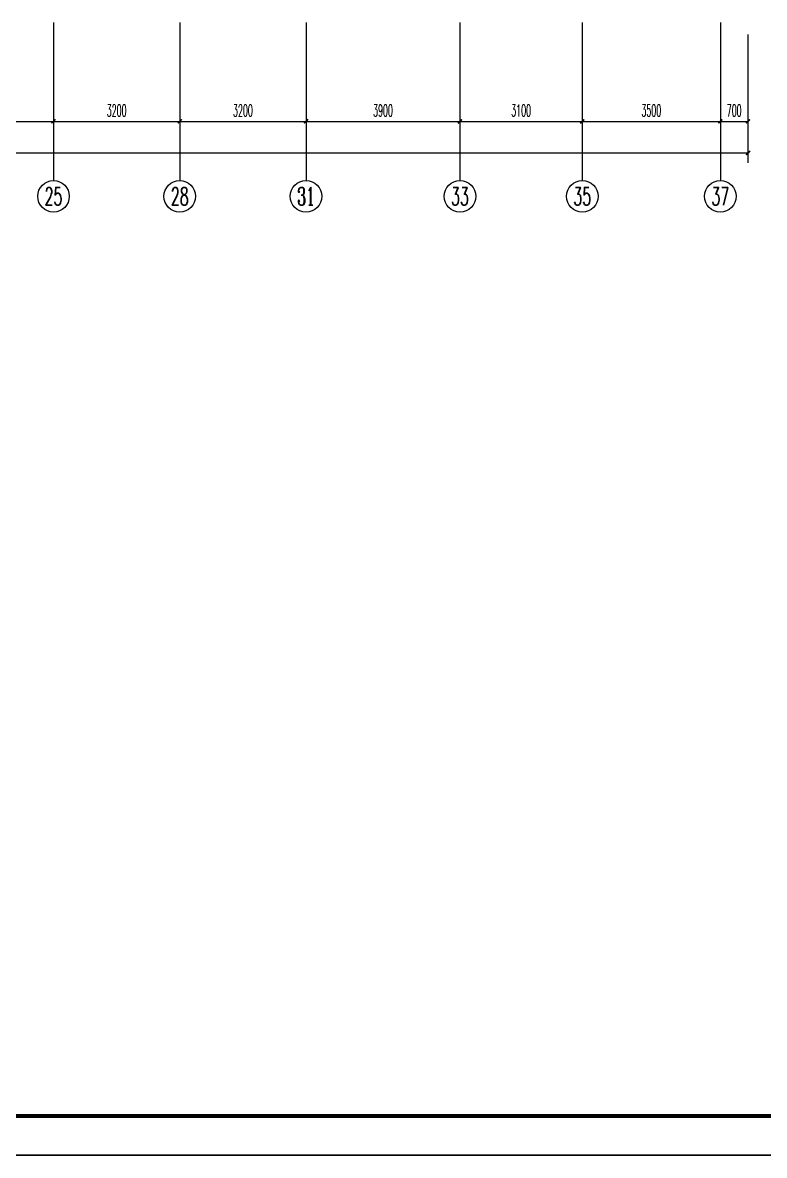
# Model space of a CAD drawing. Extents: x 27938 to 650306, y -92720 to 1524912.
# Drawn here: x 309235 to 328032, y 256415 to 285115 of the extents above; entities that cross this region are included whole.
import ezdxf
from ezdxf.enums import TextEntityAlignment as Align

# ---------------------------------------------------------------- set-up
doc = ezdxf.new("R2010")
doc.units = 0
doc.header["$LTSCALE"] = 1000
doc.header["$MEASUREMENT"] = 0
for name, color, linetype in [('AXIS', 3, 'Continuous'), ('AXIS_TEXT', 4, 'Continuous'), ('图框', 140, 'Continuous')]:
    doc.layers.add(name, color=color, linetype=linetype)
doc.layers.add('yichutu', color=7, linetype='Continuous', true_color=0xffffff, plot=False)
doc.styles.add('_TCH_AXIS', font='COMPLEX', dxfattribs={"bigfont": 'GBCBIG'})
doc.styles.add('_TCH_DIM_T3', font='SIMPLEX.shx', dxfattribs={"width": 0.494118, "bigfont": 'GBCBIG.shx'})
doc.styles.add('COMPLEX', font='COMPLEX')
doc.dimstyles.new('_TCH_ARCH&&100', dxfattribs={"dimtxt": 297.5, "dimasz": 100, "dimexe": 250, "dimexo": 300, "dimgap": 126.25, "dimtad": 1, "dimdec": 0, "dimzin": 0, "dimdsep": 46, "dimtxsty": '_TCH_DIM_T3', "dimblk": 'ARCHTICK', "dimcen": 0.09, "dimclrt": 4, "dimazin": 2, "dimtfac": 1, "dimtdec": 0, "dimtix": 1, "dimtmove": 2, "dimatfit": 3, "dimfxl": 1, "dimtolj": 1, "dimtzin": 0, "dimarcsym": 0})

# ---------------------------------------------------------------- blocks, each defined once
blk = doc.blocks.new('TK')
at = {"layer": '图框'}
blk.add_lwpolyline([(465375, 548714), (549475, 548714), (549475, 489314), (465375, 489314)], close=True, dxfattribs=at)
blk.add_lwpolyline([(465375, 548714), (549475, 548714), (549475, 489314), (465375, 489314)], close=True, dxfattribs=at)
at = {"layer": '图框', "const_width": 100}
blk.add_lwpolyline([(548475, 490314), (548475, 547714), (467875, 547714), (467875, 490314)], close=True, dxfattribs=at)
blk = doc.blocks.new('yct-841-594-84100-59399.9999999999-100-1000.0')
at = {"layer": 'yichutu', "color": 7, "true_color": 0xffffff}
blk.add_lwpolyline([(0, 0), (0, 59400), (84100, 59400), (84100, 0)], close=True, dxfattribs=at)
blk = doc.blocks.new('_ArchTick')
at = {"color": 0, "linetype": 'ByBlock', "const_width": 0.4}
blk.add_lwpolyline([(-0.5, -0.5), (0.5, 0.5)], dxfattribs=at)
blk = doc.blocks.new('*D745')
at = {"layer": 'AXIS', "color": 0, "lineweight": -2}
for p, q in [((326917, 284815), (326917, 282365)), ((327617, 284815), (327617, 282365)), ((326917, 282615), (327617, 282615))]:
    blk.add_line(p, q, dxfattribs=at)
at = {"layer": 'Defpoints', "color": 0}
for p in [(326917, 285115), (327617, 285115), (327617, 282615)]:
    blk.add_point(p, dxfattribs=at)
at = {"layer": 'AXIS', "color": 0, "lineweight": -2, "xscale": 100, "yscale": 100, "zscale": 100, "rotation": 180}
blk.add_blockref('_ArchTick', (326917, 282615), dxfattribs=at)
at = {"layer": 'AXIS', "color": 0, "lineweight": -2, "xscale": 100, "yscale": 100, "zscale": 100}
blk.add_blockref('_ArchTick', (327617, 282615), dxfattribs=at)
at = {"layer": 'AXIS', "color": 4, "insert": (327267, 282890), "char_height": 297.5, "attachment_point": 5, "style": '_TCH_DIM_T3'}
blk.add_mtext('\\A1;700', dxfattribs=at)
blk = doc.blocks.new('*D746')
at = {"layer": 'AXIS', "color": 0, "lineweight": -2}
for p, q in [((323417, 284815), (323417, 282365)), ((326917, 284815), (326917, 282365)), ((323417, 282615), (326917, 282615))]:
    blk.add_line(p, q, dxfattribs=at)
at = {"layer": 'Defpoints', "color": 0}
for p in [(323417, 285115), (326917, 285115), (326917, 282615)]:
    blk.add_point(p, dxfattribs=at)
at = {"layer": 'AXIS', "color": 0, "lineweight": -2, "xscale": 100, "yscale": 100, "zscale": 100, "rotation": 180}
blk.add_blockref('_ArchTick', (323417, 282615), dxfattribs=at)
at = {"layer": 'AXIS', "color": 0, "lineweight": -2, "xscale": 100, "yscale": 100, "zscale": 100}
blk.add_blockref('_ArchTick', (326917, 282615), dxfattribs=at)
at = {"layer": 'AXIS', "color": 4, "insert": (325167, 282890), "char_height": 297.5, "attachment_point": 5, "style": '_TCH_DIM_T3'}
blk.add_mtext('\\A1;3500', dxfattribs=at)
blk = doc.blocks.new('*D747')
at = {"layer": 'AXIS', "color": 0, "lineweight": -2}
for p, q in [((320317, 284815), (320317, 282365)), ((323417, 284815), (323417, 282365)), ((320317, 282615), (323417, 282615))]:
    blk.add_line(p, q, dxfattribs=at)
at = {"layer": 'Defpoints', "color": 0}
for p in [(320317, 285115), (323417, 285115), (323417, 282615)]:
    blk.add_point(p, dxfattribs=at)
at = {"layer": 'AXIS', "color": 0, "lineweight": -2, "xscale": 100, "yscale": 100, "zscale": 100, "rotation": 180}
blk.add_blockref('_ArchTick', (320317, 282615), dxfattribs=at)
at = {"layer": 'AXIS', "color": 0, "lineweight": -2, "xscale": 100, "yscale": 100, "zscale": 100}
blk.add_blockref('_ArchTick', (323417, 282615), dxfattribs=at)
at = {"layer": 'AXIS', "color": 4, "insert": (321867, 282890), "char_height": 297.5, "attachment_point": 5, "style": '_TCH_DIM_T3'}
blk.add_mtext('\\A1;3100', dxfattribs=at)
blk = doc.blocks.new('*D748')
at = {"layer": 'AXIS', "color": 0, "lineweight": -2}
for p, q in [((316417, 284815), (316417, 282365)), ((320317, 284815), (320317, 282365)), ((316417, 282615), (320317, 282615))]:
    blk.add_line(p, q, dxfattribs=at)
at = {"layer": 'Defpoints', "color": 0}
for p in [(316417, 285115), (320317, 285115), (320317, 282615)]:
    blk.add_point(p, dxfattribs=at)
at = {"layer": 'AXIS', "color": 0, "lineweight": -2, "xscale": 100, "yscale": 100, "zscale": 100, "rotation": 180}
blk.add_blockref('_ArchTick', (316417, 282615), dxfattribs=at)
at = {"layer": 'AXIS', "color": 0, "lineweight": -2, "xscale": 100, "yscale": 100, "zscale": 100}
blk.add_blockref('_ArchTick', (320317, 282615), dxfattribs=at)
at = {"layer": 'AXIS', "color": 4, "insert": (318367, 282890), "char_height": 297.5, "attachment_point": 5, "style": '_TCH_DIM_T3'}
blk.add_mtext('\\A1;3900', dxfattribs=at)
blk = doc.blocks.new('*D749')
at = {"layer": 'AXIS', "color": 0, "lineweight": -2}
for p, q in [((313217, 284815), (313217, 282365)), ((316417, 284815), (316417, 282365)), ((313217, 282615), (316417, 282615))]:
    blk.add_line(p, q, dxfattribs=at)
at = {"layer": 'Defpoints', "color": 0}
for p in [(313217, 285115), (316417, 285115), (316417, 282615)]:
    blk.add_point(p, dxfattribs=at)
at = {"layer": 'AXIS', "color": 0, "lineweight": -2, "xscale": 100, "yscale": 100, "zscale": 100, "rotation": 180}
blk.add_blockref('_ArchTick', (313217, 282615), dxfattribs=at)
at = {"layer": 'AXIS', "color": 0, "lineweight": -2, "xscale": 100, "yscale": 100, "zscale": 100}
blk.add_blockref('_ArchTick', (316417, 282615), dxfattribs=at)
at = {"layer": 'AXIS', "color": 4, "insert": (314817, 282890), "char_height": 297.5, "attachment_point": 5, "style": '_TCH_DIM_T3'}
blk.add_mtext('\\A1;3200', dxfattribs=at)
blk = doc.blocks.new('*D750')
at = {"layer": 'AXIS', "color": 0, "lineweight": -2}
for p, q in [((310017, 284815), (310017, 282365)), ((313217, 284815), (313217, 282365)), ((310017, 282615), (313217, 282615))]:
    blk.add_line(p, q, dxfattribs=at)
at = {"layer": 'Defpoints', "color": 0}
for p in [(310017, 285115), (313217, 285115), (313217, 282615)]:
    blk.add_point(p, dxfattribs=at)
at = {"layer": 'AXIS', "color": 0, "lineweight": -2, "xscale": 100, "yscale": 100, "zscale": 100, "rotation": 180}
blk.add_blockref('_ArchTick', (310017, 282615), dxfattribs=at)
at = {"layer": 'AXIS', "color": 0, "lineweight": -2, "xscale": 100, "yscale": 100, "zscale": 100}
blk.add_blockref('_ArchTick', (313217, 282615), dxfattribs=at)
at = {"layer": 'AXIS', "color": 4, "insert": (311617, 282890), "char_height": 297.5, "attachment_point": 5, "style": '_TCH_DIM_T3'}
blk.add_mtext('\\A1;3200', dxfattribs=at)
blk = doc.blocks.new('*D751')
at = {"layer": 'AXIS', "color": 0, "lineweight": -2}
for p, q in [((306117, 284815), (306117, 282365)), ((310017, 284815), (310017, 282365)), ((306117, 282615), (310017, 282615))]:
    blk.add_line(p, q, dxfattribs=at)
at = {"layer": 'Defpoints', "color": 0}
for p in [(306117, 285115), (310017, 285115), (310017, 282615)]:
    blk.add_point(p, dxfattribs=at)
at = {"layer": 'AXIS', "color": 0, "lineweight": -2, "xscale": 100, "yscale": 100, "zscale": 100, "rotation": 180}
blk.add_blockref('_ArchTick', (306117, 282615), dxfattribs=at)
at = {"layer": 'AXIS', "color": 0, "lineweight": -2, "xscale": 100, "yscale": 100, "zscale": 100}
blk.add_blockref('_ArchTick', (310017, 282615), dxfattribs=at)
at = {"layer": 'AXIS', "color": 4, "insert": (308067, 282890), "char_height": 297.5, "attachment_point": 5, "style": '_TCH_DIM_T3'}
blk.add_mtext('\\A1;3900', dxfattribs=at)
blk = doc.blocks.new('*D801')
at = {"layer": 'AXIS', "color": 0, "lineweight": -2}
for p, q in [((271417, 284815), (271417, 281565)), ((327617, 284815), (327617, 281565)), ((271417, 281815), (327617, 281815))]:
    blk.add_line(p, q, dxfattribs=at)
at = {"layer": 'Defpoints', "color": 0}
for p in [(271417, 285115), (327617, 285115), (327617, 281815)]:
    blk.add_point(p, dxfattribs=at)
at = {"layer": 'AXIS', "color": 0, "lineweight": -2, "xscale": 100, "yscale": 100, "zscale": 100, "rotation": 180}
blk.add_blockref('_ArchTick', (271417, 281815), dxfattribs=at)
at = {"layer": 'AXIS', "color": 0, "lineweight": -2, "xscale": 100, "yscale": 100, "zscale": 100}
blk.add_blockref('_ArchTick', (327617, 281815), dxfattribs=at)
at = {"layer": 'AXIS', "color": 4, "insert": (299517, 282090), "char_height": 297.5, "attachment_point": 5, "style": '_TCH_DIM_T3'}
blk.add_mtext('\\A1;56200', dxfattribs=at)
blk = doc.blocks.new('_AXISO')
blk.add_circle((0, 0), 0.5)
at = {"layer": 'AXIS_TEXT', "style": 'COMPLEX', "width": 1.041667}
blk.add_attdef('A', text='', height=0.56, dxfattribs=at).set_placement((-0.25, -0.28), (0.25, -0.28), align=Align.FIT)

msp = doc.modelspace()

# ---------------------------------------------------------------- linework, layer by layer
at = {"layer": 'AXIS'}
for p, q in [((310016.6, 285115.4), (310016.6, 281115.4)), ((313216.6, 285115.4), (313216.6, 281115.4)), ((316416.6, 285115.4), (316416.6, 281115.4)), ((320316.6, 285115.4), (320316.6, 281115.4)), ((323416.6, 285115.4), (323416.6, 281115.4)), ((326916.6, 285115.4), (326916.6, 281115.4))]:
    msp.add_line(p, q, dxfattribs=at)

# ---------------------------------------------------------------- block references
msp.add_blockref('TK', (-205160.9, -232898.5))
ref = msp.add_blockref('_AXISO', (310016.6, 280715.4), dxfattribs=dict(at, xscale=800, yscale=800, zscale=800))
ref.add_attrib('A', '25', dxfattribs={"layer": 'AXIS_TEXT', "height": 452.55, "style": '_TCH_AXIS', "width": 0.617647}).set_placement((309790.3, 280489.1), (310242.9, 280489.1), align=Align.FIT)
ref = msp.add_blockref('_AXISO', (313216.6, 280715.4), dxfattribs=dict(at, xscale=800, yscale=800, zscale=800))
ref.add_attrib('A', '28', dxfattribs={"layer": 'AXIS_TEXT', "height": 452.55, "style": '_TCH_AXIS', "width": 0.617647}).set_placement((312990.3, 280489.1), (313442.9, 280489.1), align=Align.FIT)
ref = msp.add_blockref('_AXISO', (316416.6, 280715.4), dxfattribs=dict(at, xscale=800, yscale=800, zscale=800))
ref.add_attrib('A', '31', dxfattribs={"layer": 'AXIS_TEXT', "height": 452.55, "style": '_TCH_AXIS', "width": 0.75}).set_placement((316190.3, 280489.1), (316642.9, 280489.1), align=Align.FIT)
ref = msp.add_blockref('_AXISO', (320316.6, 280715.4), dxfattribs=dict(at, xscale=800, yscale=800, zscale=800))
ref.add_attrib('A', '33', dxfattribs={"layer": 'AXIS_TEXT', "height": 452.55, "style": '_TCH_AXIS', "width": 0.636364}).set_placement((320090.3, 280489.1), (320542.9, 280489.1), align=Align.FIT)
ref = msp.add_blockref('_AXISO', (323416.6, 280715.4), dxfattribs=dict(at, xscale=800, yscale=800, zscale=800))
ref.add_attrib('A', '35', dxfattribs={"layer": 'AXIS_TEXT', "height": 452.55, "style": '_TCH_AXIS', "width": 0.636364}).set_placement((323190.3, 280489.1), (323642.9, 280489.1), align=Align.FIT)
ref = msp.add_blockref('_AXISO', (326916.6, 280715.4), dxfattribs=dict(at, xscale=800, yscale=800, zscale=800))
ref.add_attrib('A', '37', dxfattribs={"layer": 'AXIS_TEXT', "height": 452.55, "style": '_TCH_AXIS', "width": 0.636364}).set_placement((326690.3, 280489.1), (327142.9, 280489.1), align=Align.FIT)
at = {"layer": 'yichutu'}
msp.add_blockref('yct-841-594-84100-59399.9999999999-100-1000.0', (260214.1, 256415.2), dxfattribs=at)

# ---------------------------------------------------------------- dimensions: what is measured, and where the dimension line sits
at = {"layer": 'AXIS'}
for p1, p2, distance, picture, middle in [((271416.6, 285115.4), (327616.6, 285115.4), -3300, '*D801', (299516.6, 282090.4)), ((306116.6, 285115.4), (310016.6, 285115.4), -2500, '*D751', (308066.6, 282890.4)), ((310016.6, 285115.4), (313216.6, 285115.4), -2500, '*D750', (311616.6, 282890.4)), ((313216.6, 285115.4), (316416.6, 285115.4), -2500, '*D749', (314816.6, 282890.4)), ((316416.6, 285115.4), (320316.6, 285115.4), -2500, '*D748', (318366.6, 282890.4)), ((320316.6, 285115.4), (323416.6, 285115.4), -2500, '*D747', (321866.6, 282890.4)), ((323416.6, 285115.4), (326916.6, 285115.4), -2500, '*D746', (325166.6, 282890.4)), ((326916.6, 285115.4), (327616.6, 285115.4), -2500, '*D745', (327266.6, 282890.4))]:
    dim = msp.add_aligned_dim(p1=p1, p2=p2, distance=distance, dimstyle='_TCH_ARCH&&100', dxfattribs=at)
    dim.commit()
    dim.dimension.update_dxf_attribs({"geometry": picture, "text_midpoint": middle})

doc.saveas('drawing.dxf')
